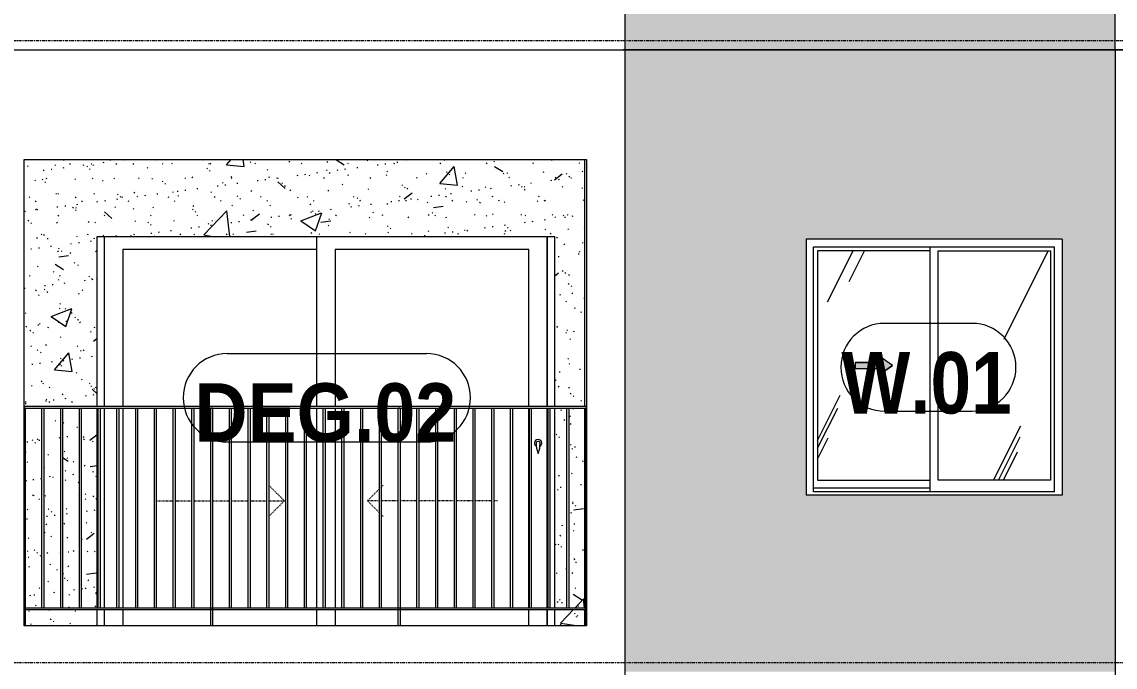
# Model space of a CAD drawing. Header units: millimetres. Extents: x -134153 to 99383, y -5233 to 35400.
# Drawn here: x -60940 to -54963, y 15775 to 19302 of the extents above; entities that cross this region are included whole.
import ezdxf

# ---------------------------------------------------------------- set-up
doc = ezdxf.new("R2010")
doc.units = ezdxf.units.MM
for name, pattern in [('1 NÉT CALL OUT', [6, 3, -3]), ('Centre', [31.75, 6.35, -4.7625, 15.875, -4.7625]), ('Dash', [6, 3, -3])]:
    doc.linetypes.add(name, pattern=pattern)
for name, color, linetype, lineweight in [('0-1', 7, 'Continuous', 5), ('A-DETL-GENF', 92, 'Continuous', 9), ('A-DETL-GENF-1', 92, '1 NÉT CALL OUT', 9), ('A-DOOR', 31, 'Continuous', 9), ('A-DOOR-FRAM', 31, 'Continuous', 9), ('A-DOOR-HDLN', 31, 'Dash', 9), ('A-DOOR-IDEN', 31, 'Continuous', 9), ('A-FLOR-HRAL', 11, 'Continuous', 9), ('A-FLOR-LEVL-2', 51, 'Centre', 9), ('A-GLAZ', 151, 'Continuous', 9), ('A-GLAZ-3', 7, '1 NÉT CALL OUT', 9), ('A-GLAZ-IDEN', 152, 'Continuous', 9), ('A-WALL', 113, 'Continuous', 9), ('A-WALL-PATT-1', 9, 'Continuous', 9), ('A-WALL-PATT-2', 111, 'Continuous', 5), ('I-WALL-1', 7, 'Continuous', 9)]:
    doc.layers.add(name, color=color, linetype=linetype, lineweight=lineweight)
doc.styles.add('Arial_B_1', font='arialbd_0.ttf', dxfattribs={"width": 0.85, "height": 336})
doc.styles.add('Arial_B_2', font='arialbd_0.ttf', dxfattribs={"width": 0.9, "height": 320})
pattern_1 = [(63.435, (-79954.8, 1311.3), (-0.002, 1625.6), [567.96, -3066.99]), (63.435, (-81580.4, 1311.3), (-0.002, 1625.6), [567.96, -3066.99]), (63.435, (-79176.65, 1625.35), (-0.002, 1625.6), [567.96, -3066.99]), (63.435, (-80802.25, 1625.35), (-0.002, 1625.6), [567.96, -3066.99]), (63.435, (-79294.4, 1514.5), (-0.002, 1625.6), [567.96, -3066.99]), (63.435, (-80920, 1514.5), (-0.002, 1625.6), [567.96, -3066.99]), (63.435, (-79414.5, 2149.4), (-0.002, 1625.6), [276.055, -3358.9]), (63.435, (-81040.1, 2149.4), (-0.002, 1625.6), [276.055, -3358.896]), (63.435, (-79493, 2051.15), (-0.002, 1625.6), [567.96, -3066.99]), (63.435, (-81118.6, 2051.15), (-0.002, 1625.6), [567.96, -3066.99]), (63.435, (-79479.15, 2121.7), (-0.002, 1625.6), [567.96, -3066.99]), (63.435, (-81104.76, 2121.7), (-0.002, 1625.6), [567.96, -3066.99]), (63.435, (-80135, 1812.2), (-0.002, 1625.6), [567.96, -3066.99]), (63.435, (-81760.6, 1812.2), (-0.002, 1625.6), [567.96, -3066.99]), (63.435, (-80121.15, 1895.35), (-0.002, 1625.6), [567.96, -3066.99]), (63.435, (-81746.75, 1895.35), (-0.002, 1625.6), [567.96, -3066.99]), (63.435, (-80117.4, 1955.3), (-0.002, 1625.6), [567.96, -3066.99]), (63.435, (-81743, 1955.3), (-0.002, 1625.6), [567.96, -3066.99])]

# ---------------------------------------------------------------- blocks, each defined once
blk = doc.blocks.new('NCV_TKTC_TANG 5_rvt-1-TKCS_MẶT ĐỨNG HƯỚNG BẮC')
at = {"layer": 'A-WALL-PATT-1'}
h = blk.add_hatch(dxfattribs=at)
h.set_pattern_fill('FP_2', color=256, style=0, pattern_type=2)
h.set_pattern_definition([(50, (-81864.4, 1200), (1165.978, -102.01), [121.92, -1341.12]), (355, (-81864.4, 1200), (-225.554, 1222.763), [97.536, -1072.896]), (100.451, (-81767.3, 1191.5), (940.433, 1120.746), [103.616, -1139.776]), (46.184, (-81864.4, 1525.1), (1734.906, -269.074), [182.88, -2011.68]), (96.636, (-81719.9, 1502.7), (1519.38, 1583.54), [155.42, -1709.66]), (351.184, (-81864.4, 1525.1), (1519.39, 1583.52), [146.3, -1609.34]), (21, (-81701.9, 1443.8), (970.332, -654.498), [121.92, -1341.12]), (326, (-81701.9, 1443.8), (395.533, 1178.804), [97.536, -1072.896]), (71.451, (-81621, 1389.3), (1365.87, 524.296), [103.616, -1139.776]), (37.5, (-81864.44, 1200), (19.767, 541.1527), [53.645, -1006.246, 53.645, -1035.507, -1076.96]), (37.5, (-81864.44, 1200), (19.767, 541.1527), [-2149.043, 53.645, -1023.315]), (7.5, (-81864.44, 1200), (427.646, 641.156), [53.645, -567.334, 53.645, -981.862, -410.464]), (7.5, (-81864.44, 1200), (427.646, 641.156), [-1656.486, 53.645, -356.82]), (327.5, (-82226.95, 1200), (867.782, -36.665), [53.645, -352.755, 53.645, -1214.323, -1682.496]), (327.5, (-82226.95, 1200), (867.782, -36.665), [-1674.368, 53.645, -1628.85]), (317.5, (-82389.5, 1200), (948.028, 162.73), [53.645, -474.675, 53.645, -788.416, -1194.816]), (317.5, (-82389.5, 1200), (948.028, 162.73), [-1370.38, 53.645, -1141.17])])
h.paths.add_polyline_path([(-60527.6, 16000), (-60527.6, 16090), (-60922.6, 16090), (-60922.6, 16000), (-60757.4, 16000)])
h.paths.add_polyline_path([(-57862.6, 16000), (-57862.6, 16090), (-58027.6, 16090), (-58027.6, 16000), (-57873.4, 16000)])
h.paths.add_polyline_path([(-57862.6, 16100), (-57862.6, 17190), (-57950.1, 17190), (-57950.1, 16100), (-57880.7, 16100)])
h.paths.add_polyline_path([(-60527.6, 16100), (-60527.6, 17190), (-60615.1, 17190), (-60615.1, 16100)])
h.paths.add_polyline_path([(-58027.6, 16100), (-57960.1, 16100), (-57960.1, 17190), (-58027.6, 17190), (-58027.6, 16452.7)])
h.paths.add_polyline_path([(-60757.4, 16100), (-60727.6, 16100), (-60727.6, 17190), (-60820.1, 17190), (-60820.1, 16100)])
h.paths.add_polyline_path([(-60625.1, 16100), (-60625.1, 17190), (-60717.6, 17190), (-60717.6, 16100)])
h.paths.add_polyline_path([(-60847.6, 16100), (-60830.1, 16100), (-60830.1, 17190), (-60922.6, 17190), (-60922.6, 16100), (-60874.8, 16100)])
h.paths.add_polyline_path([(-60927.6, 17200), (-60527.6, 17200), (-60527.6, 18130), (-58027.6, 18130), (-58027.6, 17200), (-57862.6, 17200), (-57862.6, 18550), (-60927.6, 18550), (-60927.6, 17556.7)])
h = blk.add_hatch(dxfattribs=at)
h.set_pattern_fill('FP_3', color=256, style=0, pattern_type=2)
h.set_pattern_definition([(37.5, (-81864.44, 1200), (-5.1206, 156.61216), [5.364, -118.181, 5.364, -132.812, -132.08]), (37.5, (-81864.44, 1200), (-5.1206, 156.61216), [-261.722, 5.364, -126.716]), (7.5, (-81864.44, 1200), (143.847, 229.3842), [5.364, -61.285, 5.364, -105.989, -42.672]), (7.5, (-81864.44, 1200), (143.847, 229.3842), [-178.003, 5.364, -37.308]), (327.5, (-81964.42, 1200), (253.1176, 0.4601), [5.364, -35.276, 5.364, -140.94, -191.008]), (327.5, (-81964.42, 1200), (253.1176, 0.4601), [-186.944, 5.364, -185.644]), (317.5, (-81964.42, 1200), (244.3381, 71.3376), [5.364, -14.956, 5.364, -90.546, -109.728]), (317.5, (-81964.42, 1200), (244.3381, 71.3376), [-116.23, 5.364, -104.364])])
h.paths.add_polyline_path([(-60527.6, 16000), (-60527.6, 16090), (-60922.6, 16090), (-60922.6, 16000), (-60757.4, 16000)])
h.paths.add_polyline_path([(-57862.6, 16000), (-57862.6, 16090), (-58027.6, 16090), (-58027.6, 16000), (-57873.4, 16000)])
h.paths.add_polyline_path([(-57862.6, 16100), (-57862.6, 17190), (-57950.1, 17190), (-57950.1, 16100), (-57880.7, 16100)])
h.paths.add_polyline_path([(-60527.6, 16100), (-60527.6, 17190), (-60615.1, 17190), (-60615.1, 16100)])
h.paths.add_polyline_path([(-58027.6, 16100), (-57960.1, 16100), (-57960.1, 17190), (-58027.6, 17190), (-58027.6, 16452.7)])
h.paths.add_polyline_path([(-60757.4, 16100), (-60727.6, 16100), (-60727.6, 17190), (-60820.1, 17190), (-60820.1, 16100)])
h.paths.add_polyline_path([(-60625.1, 16100), (-60625.1, 17190), (-60717.6, 17190), (-60717.6, 16100)])
h.paths.add_polyline_path([(-60847.6, 16100), (-60830.1, 16100), (-60830.1, 17190), (-60922.6, 17190), (-60922.6, 16100), (-60874.8, 16100)])
h.paths.add_polyline_path([(-60927.6, 17200), (-60527.6, 17200), (-60527.6, 18130), (-58027.6, 18130), (-58027.6, 17200), (-57862.6, 17200), (-57862.6, 18550), (-60927.6, 18550), (-60927.6, 17556.7)])
at = {"layer": 'I-WALL-1'}
for p, q in [((-57862.6, 17200), (-57862.6, 18550)), ((-60527.6, 17200), (-60527.6, 18130)), ((-60527.6, 18130), (-58027.6, 18130)), ((-58027.6, 18130), (-58027.6, 17200)), ((-60527.6, 16100), (-60527.6, 17190)), ((-58027.6, 17190), (-58027.6, 16100)), ((-57862.6, 16100), (-57862.6, 17190)), ((-60527.6, 16000), (-60527.6, 16090)), ((-58027.6, 16090), (-58027.6, 16000)), ((-57862.6, 16000), (-57862.6, 16090))]:
    blk.add_line(p, q, dxfattribs=at)
blk = doc.blocks.new('1_FAMILY RVT - W01-WxH 1400x1400xmm-V115-TKCS_MẶT ĐỨNG HƯỚNG BẮC')
at = {"layer": 'A-DETL-GENF-1'}
blk.add_hatch(color=256, dxfattribs=at).paths.add_polyline_path([(-56248.1, 17376.5), (-56180.3, 17423.9), (-56248.1, 17471.4), (-56248.1, 17440.9), (-56383.5, 17440.9), (-56383.5, 17407), (-56248.1, 17407)])
at = {"layer": 'A-GLAZ'}
h = blk.add_hatch(dxfattribs=at)
h.set_pattern_fill('FP_1', color=256, style=0, pattern_type=2)
h.set_pattern_definition(pattern_1)
h.paths.add_polyline_path([(-56589.1, 16797), (-55974.8, 16797), (-55974.8, 18050.9), (-56589.1, 18050.9), (-56589.1, 17407)])
h.paths.add_polyline_path([(-56248.1, 17376.5), (-56248.1, 17407), (-56383.5, 17407), (-56383.5, 17440.9), (-56248.1, 17440.9), (-56248.1, 17471.4), (-56180.3, 17423.9), (-56204.5, 17407)])
h = blk.add_hatch(dxfattribs=at)
h.set_pattern_fill('FP_1', color=256, style=0, pattern_type=2)
h.set_pattern_definition(pattern_1)
h.paths.add_polyline_path([(-55316.1, 16797), (-55316.1, 18050.9), (-55930.3, 18050.9), (-55930.3, 16797)])
at = {"layer": 'A-DETL-GENF'}
for p, q in [((-56248.1, 17471.4), (-56248.1, 17440.9)), ((-56180.3, 17423.9), (-56248.1, 17471.4)), ((-56180.3, 17423.9), (-56248.1, 17471.4)), ((-56248.1, 17471.4), (-56248.1, 17440.9)), ((-56383.5, 17440.9), (-56383.5, 17407)), ((-56383.5, 17440.9), (-56248.1, 17440.9)), ((-56248.1, 17440.9), (-56383.5, 17440.9)), ((-56383.5, 17440.9), (-56383.5, 17407)), ((-56383.5, 17407), (-56248.1, 17407)), ((-56383.5, 17407), (-56248.1, 17407)), ((-56180.3, 17423.9), (-56248.1, 17376.5)), ((-56248.1, 17376.5), (-56180.3, 17423.9)), ((-56248.1, 17407), (-56248.1, 17376.5)), ((-56248.1, 17407), (-56248.1, 17376.5))]:
    blk.add_line(p, q, dxfattribs=at)
at = {"layer": 'A-GLAZ'}
for p, q in [((-55252.6, 18114.4), (-56652.6, 18114.4)), ((-56652.6, 18114.4), (-56652.6, 16714.4)), ((-55252.6, 18114.4), (-55252.6, 16714.4)), ((-56611.6, 18073.5), (-55293.5, 18073.5)), ((-56611.6, 16733.5), (-56611.6, 18073.5)), ((-55974.8, 18073.5), (-55974.8, 16733.5)), ((-55293.5, 16733.5), (-55293.5, 18073.5)), ((-56589.1, 18050.9), (-56589.1, 16797)), ((-55974.8, 18050.9), (-56589.1, 18050.9)), ((-55930.3, 16797), (-55930.3, 18050.9)), ((-55930.3, 18050.9), (-55316.1, 18050.9)), ((-55316.1, 18050.9), (-55316.1, 16797)), ((-56589.1, 16797), (-55974.8, 16797)), ((-55316.1, 16797), (-55930.3, 16797)), ((-55974.8, 16752.5), (-56611.6, 16752.5)), ((-55974.8, 16752.5), (-56611.6, 16752.5)), ((-55252.6, 16714.4), (-56652.6, 16714.4)), ((-55293.5, 16733.5), (-56611.6, 16733.5))]:
    blk.add_line(p, q, dxfattribs=at)
blk = doc.blocks.new('DEG_02-DEG_03 - DEG_02-2500x2400mm-CỬA ĐI 02 CÁNH TRƯỢT-V26-TKCS_MẶT ĐỨNG HƯỚNG BẮC')
at = {"layer": 'A-DOOR'}
for p, q in [((-59327.6, 10400), (-59327.6, 11330)), ((-58067.6, 11330), (-58067.6, 10400)), ((-60387.6, 11260), (-60387.6, 10400)), ((-60387.6, 11260), (-59327.6, 11260)), ((-59227.6, 11260), (-59227.6, 10400)), ((-59227.6, 11260), (-58167.6, 11260)), ((-58167.6, 10400), (-58167.6, 11260)), ((-60387.6, 10390), (-60387.6, 9300)), ((-59327.6, 9300), (-59327.6, 10390)), ((-59227.6, 10390), (-59227.6, 9300)), ((-58167.6, 9300), (-58167.6, 10390)), ((-58067.6, 10390), (-58067.6, 9300)), ((-60387.6, 9290), (-60387.6, 9200)), ((-59327.6, 9200), (-59327.6, 9290)), ((-59227.6, 9290), (-59227.6, 9200)), ((-58167.6, 9200), (-58167.6, 9290)), ((-58067.6, 9290), (-58067.6, 9200))]:
    blk.add_line(p, q, dxfattribs=at)
at = {"layer": 'A-DOOR', "flags": 128}
blk.add_lwpolyline([(-58116.1, 10208.7), (-58116.1, 10208.7), (-58116.1, 10208.7), (-58116.1, 10208.7), (-58116.1, 10208.7), (-58116.1, 10208.7), (-58116.1, 10208.7), (-58116.2, 10208.7), (-58116.2, 10208.7), (-58116.2, 10208.7), (-58116.2, 10208.7), (-58116.3, 10208.7), (-58116.3, 10208.7), (-58116.3, 10208.7), (-58116.4, 10208.7), (-58116.4, 10208.7), (-58116.4, 10208.7), (-58116.5, 10208.7), (-58116.5, 10208.7), (-58116.6, 10208.7), (-58116.6, 10208.7), (-58116.7, 10208.7), (-58116.7, 10208.7), (-58116.8, 10208.7), (-58116.8, 10208.7), (-58116.9, 10208.7), (-58116.9, 10208.7), (-58117, 10208.7), (-58117, 10208.7), (-58117.1, 10208.7), (-58117.1, 10208.7), (-58117.2, 10208.7), (-58117.3, 10208.7), (-58117.3, 10208.7), (-58117.4, 10208.7), (-58117.4, 10208.7), (-58117.5, 10208.7), (-58117.5, 10208.7), (-58117.6, 10208.7), (-58117.7, 10208.7), (-58117.7, 10208.7), (-58117.8, 10208.7), (-58117.8, 10208.7), (-58117.9, 10208.7), (-58118, 10208.7), (-58118, 10208.7), (-58118.1, 10208.7), (-58118.1, 10208.7), (-58118.2, 10208.7), (-58118.2, 10208.7), (-58118.3, 10208.7), (-58118.3, 10208.7), (-58118.4, 10208.7), (-58118.4, 10208.7), (-58118.5, 10208.7), (-58118.5, 10208.7), (-58118.6, 10208.7), (-58118.6, 10208.7), (-58118.7, 10208.7), (-58118.7, 10208.7), (-58118.7, 10208.7), (-58118.8, 10208.7), (-58118.8, 10208.7), (-58118.8, 10208.7), (-58118.9, 10208.7), (-58118.9, 10208.7), (-58118.9, 10208.7), (-58119, 10208.7), (-58119, 10208.7), (-58119, 10208.7), (-58119, 10208.7), (-58119, 10208.7), (-58119, 10208.7), (-58119, 10208.7), (-58119.1, 10208.7), (-58119.1, 10208.7)], dxfattribs=at)
at = {"layer": 'A-DOOR'}
for centre, radius, start, end in [((-58117.6, 10200), 20, 0, 180), ((-58117.6, 10200), 20, 180, 240), ((-58119.1, 10199.2), 9.45, 90, 180), ((-57963.8, 10199.2), 164.8, 180, 199.13397), ((-58116.1, 10199.2), 9.45, 0, 90), ((-58271.4, 10199.2), 164.8, 340.86603, 0), ((-58117.6, 10200), 20, 300, 0), ((-58117.2, 10146), 2.34, 199.13397, 261.03098), ((-58117.9, 10146), 2.34, 278.96902, 340.86603)]:
    blk.add_arc(centre, radius, start, end, dxfattribs=at)
at = {"layer": 'A-DOOR-FRAM'}
for p, q in [((-60487.6, 10400), (-60487.6, 11330)), ((-58067.6, 10400), (-58067.6, 11330)), ((-60487.6, 9300), (-60487.6, 10390)), ((-58067.6, 9300), (-58067.6, 10390)), ((-60487.6, 9200), (-60487.6, 9290)), ((-58067.6, 9200), (-58067.6, 9290))]:
    blk.add_line(p, q, dxfattribs=at)
at = {"layer": 'A-DOOR-HDLN'}
for p, q in [((-59504.8, 9884.2), (-59589.7, 9969.1)), ((-59050.3, 9884.2), (-58985.1, 9949.5)), ((-58975.1, 9959.5), (-58965.5, 9969.1)), ((-60205.1, 9884.2), (-60112.6, 9884.2)), ((-60102.6, 9884.2), (-60010.1, 9884.2)), ((-60000.1, 9884.2), (-59907.6, 9884.2)), ((-59897.6, 9884.2), (-59805.1, 9884.2)), ((-59795.1, 9884.2), (-59702.6, 9884.2)), ((-59692.6, 9884.2), (-59600.1, 9884.2)), ((-59590.1, 9884.2), (-59504.8, 9884.2)), ((-59504.8, 9884.2), (-59589.7, 9799.4)), ((-59050.3, 9884.2), (-58985.1, 9819)), ((-58985.1, 9884.2), (-59050.3, 9884.2)), ((-58882.6, 9884.2), (-58975.1, 9884.2)), ((-58780.1, 9884.2), (-58872.6, 9884.2)), ((-58677.6, 9884.2), (-58770.1, 9884.2)), ((-58575.1, 9884.2), (-58667.6, 9884.2)), ((-58472.6, 9884.2), (-58565.1, 9884.2)), ((-58370.1, 9884.2), (-58462.6, 9884.2)), ((-58340.3, 9884.2), (-58360.1, 9884.2)), ((-58975.1, 9809), (-58965.5, 9799.4))]:
    blk.add_line(p, q, dxfattribs=at)
blk = doc.blocks.new('Railing - 10mm-1251313-TKCS_MẶT ĐỨNG HƯỚNG BẮC')
at = {"layer": 'A-FLOR-HRAL'}
for p, q in [((-60830.064287, 5900), (-60830.064287, 6990)), ((-60820.064287, 6990), (-60820.064287, 5900))]:
    blk.add_line(p, q, dxfattribs=at)
blk = doc.blocks.new('Railing - 50 x 10mm-1251315-TKCS_MẶT ĐỨNG HƯỚNG BẮC')
at = {"layer": 'A-FLOR-HRAL'}
for p, q in [((-59897.564287, 6990), (-59907.564287, 6990)), ((-59907.564287, 5800), (-59907.564287, 6990)), ((-59897.564287, 6990), (-59897.564287, 5800))]:
    blk.add_line(p, q, dxfattribs=at)
blk = doc.blocks.new('Railing - 50 x 10mm-1251311-TKCS_MẶT ĐỨNG HƯỚNG BẮC')
at = {"layer": 'A-FLOR-HRAL'}
for q in [(-60927.564287, 6990), (-60922.564287, 5800)]:
    blk.add_line((-60922.564287, 6990), q, dxfattribs=at)
blk = doc.blocks.new('Railing - 50 x 10mm-V55-TKCS_MẶT ĐỨNG HƯỚNG BẮC')
at = {"layer": 'A-FLOR-HRAL'}
for p in [(-57852.564287, 6990), (-57857.564287, 5800)]:
    blk.add_line(p, (-57857.564287, 6990), dxfattribs=at)
blk = doc.blocks.new('Railing - Railing-3262206-TKCS_MẶT ĐỨNG HƯỚNG BẮC')
at = {"layer": 'A-FLOR-HRAL'}
for p, q in [((-60927.564287, 16100), (-57852.564287, 16100)), ((-60927.564287, 16090), (-57852.564287, 16090))]:
    blk.add_line(p, q, dxfattribs=at)
for name, p in [('Railing - 50 x 10mm-1251311-TKCS_MẶT ĐỨNG HƯỚNG BẮC', (0, 10200)), ('Railing - 10mm-1251313-TKCS_MẶT ĐỨNG HƯỚNG BẮC', (0, 10200)), ('Railing - 10mm-1251313-TKCS_MẶT ĐỨNG HƯỚNG BẮC', (102.5, 10200)), ('Railing - 10mm-1251313-TKCS_MẶT ĐỨNG HƯỚNG BẮC', (205, 10200)), ('Railing - 10mm-1251313-TKCS_MẶT ĐỨNG HƯỚNG BẮC', (307.5, 10200)), ('Railing - 10mm-1251313-TKCS_MẶT ĐỨNG HƯỚNG BẮC', (410, 10200)), ('Railing - 10mm-1251313-TKCS_MẶT ĐỨNG HƯỚNG BẮC', (512.5, 10200)), ('Railing - 10mm-1251313-TKCS_MẶT ĐỨNG HƯỚNG BẮC', (615, 10200)), ('Railing - 10mm-1251313-TKCS_MẶT ĐỨNG HƯỚNG BẮC', (717.5, 10200)), ('Railing - 10mm-1251313-TKCS_MẶT ĐỨNG HƯỚNG BẮC', (820, 10200)), ('Railing - 50 x 10mm-1251315-TKCS_MẶT ĐỨNG HƯỚNG BẮC', (0, 10200)), ('Railing - 10mm-1251313-TKCS_MẶT ĐỨNG HƯỚNG BẮC', (1025, 10200)), ('Railing - 10mm-1251313-TKCS_MẶT ĐỨNG HƯỚNG BẮC', (1127.5, 10200)), ('Railing - 10mm-1251313-TKCS_MẶT ĐỨNG HƯỚNG BẮC', (1230, 10200)), ('Railing - 10mm-1251313-TKCS_MẶT ĐỨNG HƯỚNG BẮC', (1332.5, 10200)), ('Railing - 10mm-1251313-TKCS_MẶT ĐỨNG HƯỚNG BẮC', (1435, 10200)), ('Railing - 10mm-1251313-TKCS_MẶT ĐỨNG HƯỚNG BẮC', (1537.5, 10200)), ('Railing - 10mm-1251313-TKCS_MẶT ĐỨNG HƯỚNG BẮC', (1640, 10200)), ('Railing - 10mm-1251313-TKCS_MẶT ĐỨNG HƯỚNG BẮC', (1742.5, 10200)), ('Railing - 10mm-1251313-TKCS_MẶT ĐỨNG HƯỚNG BẮC', (1845, 10200)), ('Railing - 50 x 10mm-1251315-TKCS_MẶT ĐỨNG HƯỚNG BẮC', (1025, 10200)), ('Railing - 10mm-1251313-TKCS_MẶT ĐỨNG HƯỚNG BẮC', (2050, 10200)), ('Railing - 10mm-1251313-TKCS_MẶT ĐỨNG HƯỚNG BẮC', (2152.5, 10200)), ('Railing - 10mm-1251313-TKCS_MẶT ĐỨNG HƯỚNG BẮC', (2255, 10200)), ('Railing - 10mm-1251313-TKCS_MẶT ĐỨNG HƯỚNG BẮC', (2357.5, 10200)), ('Railing - 10mm-1251313-TKCS_MẶT ĐỨNG HƯỚNG BẮC', (2460, 10200)), ('Railing - 10mm-1251313-TKCS_MẶT ĐỨNG HƯỚNG BẮC', (2562.5, 10200)), ('Railing - 10mm-1251313-TKCS_MẶT ĐỨNG HƯỚNG BẮC', (2665, 10200)), ('Railing - 10mm-1251313-TKCS_MẶT ĐỨNG HƯỚNG BẮC', (2767.5, 10200)), ('Railing - 10mm-1251313-TKCS_MẶT ĐỨNG HƯỚNG BẮC', (2870, 10200)), ('Railing - 50 x 10mm-V55-TKCS_MẶT ĐỨNG HƯỚNG BẮC', (0, 10200))]:
    blk.add_blockref(name, p)
blk = doc.blocks.new('Top Rail Type - Top Rail_Internal_-3262207-TKCS_MẶT ĐỨNG HƯỚNG BẮC')
at = {"layer": 'A-FLOR-HRAL'}
for p, q in [((-57852.564287, 17200), (-60927.564287, 17200)), ((-60927.564287, 17190), (-57852.564287, 17190))]:
    blk.add_line(p, q, dxfattribs=at)
blk = doc.blocks.new('SSA-WINDOW TAG - 10-2062020-TKCS_MẶT ĐỨNG HƯỚNG BẮC')
at = {"layer": 'A-GLAZ-IDEN'}
for p, q in [((-121345.064287, 10854.4), (-121822.564287, 10854.4)), ((-121822.564287, 10374.4), (-121345.064287, 10374.4))]:
    blk.add_line(p, q, dxfattribs=at)
for centre, start, end in [((-121822.564287, 10614.4), 90, 270), ((-121345.064287, 10614.4), 270, 90)]:
    blk.add_arc(centre, 240, start, end, dxfattribs=at)
blk = doc.blocks.new('STN_Door Tag - STN_Door Tag-1788670-TKCS_MẶT ĐỨNG HƯỚNG BẮC')
at = {"layer": 'A-DOOR-IDEN'}
for p, q in [((-102166.7, 10689.1), (-101078.6, 10689.1)), ((-102166.7, 10206.1), (-101078.6, 10206.1))]:
    blk.add_line(p, q, dxfattribs=at)
for centre, start, end in [((-102166.7, 10447.6), 90, 270), ((-101078.6, 10447.6), 270, 90)]:
    blk.add_arc(centre, 241.5, start, end, dxfattribs=at)

msp = doc.modelspace()

# ---------------------------------------------------------------- hatches: boundary and pattern name
at = {"layer": 'A-WALL-PATT-2'}
h = msp.add_hatch(color=256, dxfattribs=at)
h.paths.add_polyline_path([(-55252.6, 19150), (-54962.6, 19150), (-54962.6, 22550), (-57642.6, 22550), (-57642.6, 19150), (-55293.5, 19150)])
h.paths.add_polyline_path([(-56611.6, 20114.4), (-56652.6, 20114.4), (-56652.6, 21514.4), (-55252.6, 21514.4), (-55252.6, 20114.4), (-55293.5, 20114.4)])
h = msp.add_hatch(color=256, dxfattribs=at)
h.paths.add_polyline_path([(-56790.9, 15750), (-54962.6, 15750), (-54962.6, 19150), (-57642.6, 19150), (-57642.6, 15750)])
h.paths.add_polyline_path([(-56652.6, 16714.4), (-56652.6, 18114.4), (-55252.6, 18114.4), (-55252.6, 16714.4), (-56611.6, 16714.4)])

# ---------------------------------------------------------------- linework, layer by layer
at = {"layer": 'A-FLOR-LEVL-2'}
for p, q in [((-134152.6, 19200), (-25724.3, 19200)), ((-134152.6, 15800), (-25724.3, 15800))]:
    msp.add_line(p, q, dxfattribs=at)
at = {"layer": 'A-WALL'}
for p, q in [((-57642.6, 29350), (-57642.6, 5550)), ((-54962.6, 19150), (-54962.6, 29350)), ((-61137.6, 19150), (-46362.6, 19150)), ((-46362.6, 19150), (-57652.6, 19150)), ((-54962.6, 19150), (-54962.6, 4700)), ((-60927.6, 16000), (-60927.6, 18550)), ((-60927.6, 18550), (-57852.6, 18550)), ((-57852.6, 18550), (-57852.6, 16000)), ((-57852.6, 16000), (-60927.6, 16000)), ((-54962.6, 15800), (-54952.6, 15800))]:
    msp.add_line(p, q, dxfattribs=at)

# ---------------------------------------------------------------- block references
at = {"layer": '0-1'}
msp.add_blockref('NCV_TKTC_TANG 5_rvt-1-TKCS_MẶT ĐỨNG HƯỚNG BẮC', (0, 0), dxfattribs=at)
at = {"layer": 'A-DOOR'}
msp.add_blockref('DEG_02-DEG_03 - DEG_02-2500x2400mm-CỬA ĐI 02 CÁNH TRƯỢT-V26-TKCS_MẶT ĐỨNG HƯỚNG BẮC', (0, 6800), dxfattribs=at)
at = {"layer": 'A-DOOR-IDEN'}
msp.add_blockref('STN_Door Tag - STN_Door Tag-1788670-TKCS_MẶT ĐỨNG HƯỚNG BẮC', (42350, 6800), dxfattribs=at)
at = {"layer": 'A-FLOR-HRAL'}
for name in ['Top Rail Type - Top Rail_Internal_-3262207-TKCS_MẶT ĐỨNG HƯỚNG BẮC', 'Railing - Railing-3262206-TKCS_MẶT ĐỨNG HƯỚNG BẮC']:
    msp.add_blockref(name, (0, 0), dxfattribs=at)
at = {"layer": 'A-GLAZ-3'}
msp.add_blockref('1_FAMILY RVT - W01-WxH 1400x1400xmm-V115-TKCS_MẶT ĐỨNG HƯỚNG BẮC', (0, 0), dxfattribs=at)
at = {"layer": 'A-GLAZ-IDEN'}
msp.add_blockref('SSA-WINDOW TAG - 10-2062020-TKCS_MẶT ĐỨNG HƯỚNG BẮC', (65600, 6800), dxfattribs=at)

# ---------------------------------------------------------------- texts
at = {"layer": 'A-DOOR-IDEN', "insert": (-59280.8, 17164.6), "char_height": 320, "width": 1467.36, "attachment_point": 5, "line_spacing_factor": 0.936439, "style": 'Arial_B_2'}
msp.add_mtext('\\pt7.2,14.4,21.6,28.8,36,43.2,50.4,57.6,64.8,72,79.2,86.4,93.6,100.8,108,115.2,122.4,129.6,136.8,144,151.2,158.4,165.6,172.8,180,187.2,194.4,201.6,208.8,216,223.2,230.4;DEG.02', dxfattribs=at)
at = {"layer": 'A-GLAZ-IDEN', "insert": (-55993.8, 17327.1), "char_height": 336, "width": 962.88, "attachment_point": 5, "line_spacing_factor": 0.936439, "style": 'Arial_B_1'}
msp.add_mtext('\\pt6.80064,13.60128,20.39856,27.1992,33.99984,40.80048,47.60112,54.3984,61.19904,67.99968,74.80032,81.60096,88.4016,95.19888,101.99952,108.80016,115.6008,122.40144,129.19872,135.99936,142.8,149.60064,156.40128,163.19856,169.9992,176.79984,183.60048,190.40112,197.1984,203.99904,210.79968,217.60032;W.01', dxfattribs=at)

doc.saveas('drawing.dxf')
